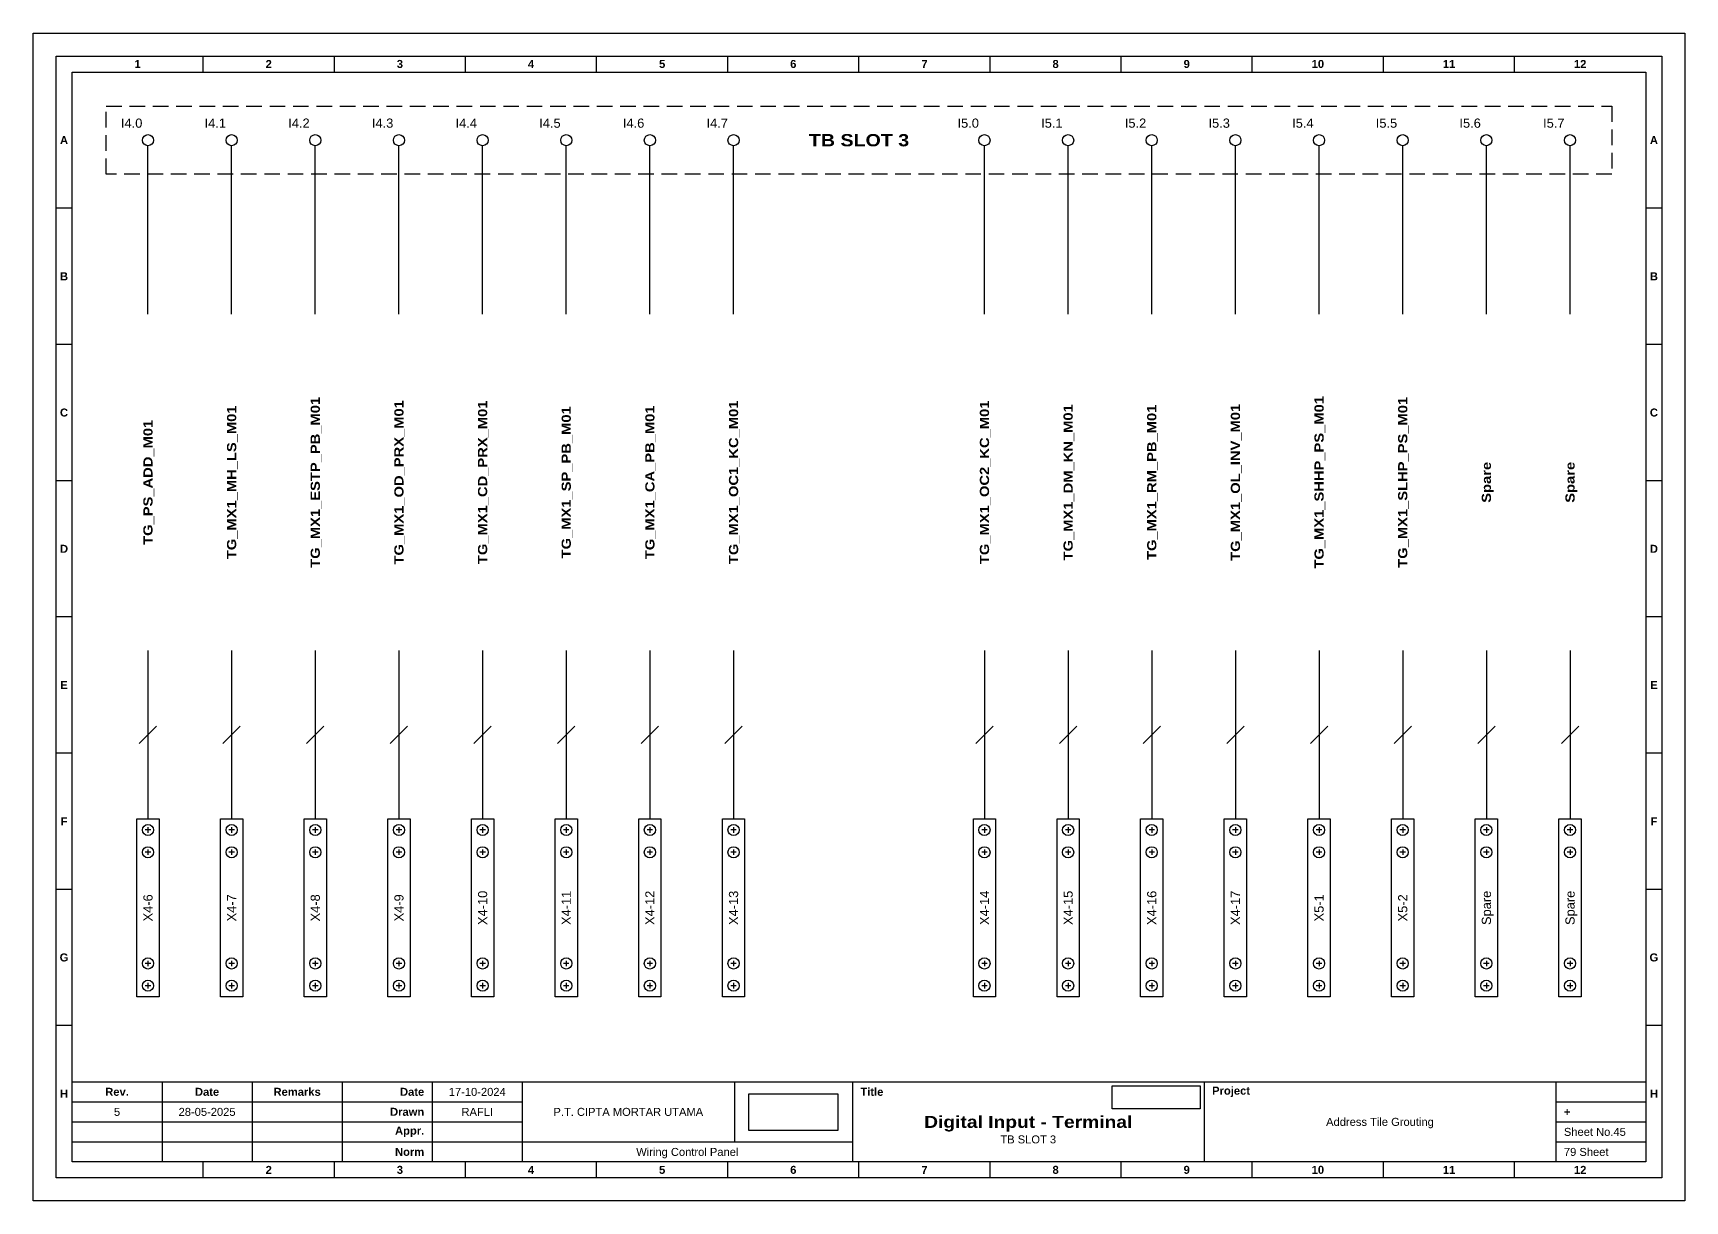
# Model space of a CAD drawing. Header units: millimetres. Extents: x 1758 to 3576, y 1915 to 2566.
# Drawn here: x 2377.8 to 2647.1, y 2375.9 to 2566.3 of the extents above; entities that cross this region are included whole.
import ezdxf
from ezdxf.enums import TextEntityAlignment as Align

# ---------------------------------------------------------------- set-up
doc = ezdxf.new("R2010")
doc.units = ezdxf.units.MM
doc.linetypes.add('HIDDEN', pattern=[9.525, 6.35, -3.175])
doc.styles.add('Bold', font='ariblk.ttf', dxfattribs={"height": 25.4})
doc.styles.get("Standard").update_dxf_attribs({"font": 'arial.ttf'})
picture_1 = doc.add_image_def('image1.png', size_in_pixel=(2048, 847))
picture_2 = doc.add_image_def('image2.png', size_in_pixel=(2092, 542))

# ---------------------------------------------------------------- blocks, each defined once
blk = doc.blocks.new('KOP MU PROJECT')
at = {"color": 6, "ltscale": 50}
for p, q in [((27.74, 184.05), (27.74, 186.66)), ((49.13, 184.05), (49.13, 186.66)), ((70.51, 184.05), (70.51, 186.66)), ((91.89, 184.05), (91.89, 186.66)), ((113.27, 184.05), (113.27, 186.66)), ((134.66, 184.05), (134.66, 186.66)), ((156.04, 184.05), (156.04, 186.66)), ((177.42, 184.05), (177.42, 186.66)), ((198.8, 184.05), (198.8, 186.66)), ((220.19, 184.05), (220.19, 186.66)), ((241.57, 184.05), (241.57, 186.66)), ((6.36, 161.84), (3.75, 161.84)), ((265.59, 161.84), (262.98, 161.84)), ((6.36, 139.63), (3.75, 139.63)), ((265.59, 139.63), (262.98, 139.63)), ((6.36, 117.42), (3.75, 117.42)), ((265.59, 117.42), (262.98, 117.42)), ((6.36, 95.22), (3.75, 95.22)), ((265.59, 95.22), (262.98, 95.22)), ((6.36, 73.01), (3.75, 73.01)), ((265.59, 73.01), (262.98, 73.01)), ((6.36, 50.8), (3.75, 50.8)), ((265.59, 50.8), (262.98, 50.8)), ((6.36, 28.59), (3.75, 28.59)), ((265.59, 28.59), (262.98, 28.59)), ((27.74, 3.75), (27.74, 6.36)), ((49.13, 3.75), (49.13, 6.36)), ((70.51, 3.75), (70.51, 6.36)), ((91.89, 3.75), (91.89, 6.36)), ((113.27, 3.75), (113.27, 6.36)), ((134.66, 3.75), (134.66, 6.36)), ((156.04, 3.75), (156.04, 6.36)), ((177.42, 3.75), (177.42, 6.36)), ((198.8, 3.75), (198.8, 6.36)), ((220.19, 3.75), (220.19, 6.36)), ((241.57, 3.75), (241.57, 6.36))]:
    blk.add_line(p, q, dxfattribs=at)
at = {"ltscale": 50}
for p, q in [((6.36, 19.41), (262.98, 19.41)), ((21.04, 19.41), (21.04, 6.36)), ((35.72, 19.41), (35.72, 6.36)), ((50.41, 19.41), (50.41, 6.36)), ((65.09, 19.41), (65.09, 6.36)), ((79.77, 19.41), (79.77, 6.36)), ((114.35, 19.41), (114.35, 9.62)), ((133.6, 19.41), (133.6, 6.36)), ((190.95, 19.41), (190.95, 6.36)), ((248.3, 19.41), (248.3, 6.36)), ((6.36, 16.15), (79.77, 16.15)), ((248.3, 16.15), (262.98, 16.15)), ((6.36, 12.89), (79.77, 12.89)), ((248.3, 12.89), (262.98, 12.89)), ((6.36, 9.62), (133.6, 9.62)), ((248.3, 9.62), (262.98, 9.62))]:
    blk.add_line(p, q, dxfattribs=at)
at = {"color": 1, "ltscale": 50}
blk.add_lwpolyline([(269.34, 0), (0, 0), (0, 190.41), (269.34, 190.41)], close=True, dxfattribs=at)
at = {"color": 6, "ltscale": 50}
for points in [[(265.59, 3.75), (3.75, 3.75), (3.75, 186.66), (265.59, 186.66)], [(262.98, 6.36), (6.36, 6.36), (6.36, 184.05), (262.98, 184.05)]]:
    blk.add_lwpolyline(points, close=True, dxfattribs=at)
at = {"ltscale": 50, "char_height": 1.305, "attachment_point": 4}
for s, width, heights, insert in [('\\pxqc;{\\fArial|b1|i0|c0|p34;1}', 21.3825, [2.51], (6.36, 185.36)), ('\\pxqc;{\\fArial|b1|i0|c0|p34;2}', 21.3825, [2.51], (27.74, 185.36)), ('\\pxqc;{\\fArial|b1|i0|c0|p34;3}', 21.3825, [2.51], (49.13, 185.36)), ('\\pxqc;{\\fArial|b1|i0|c0|p34;4}', 21.3825, [2.51], (70.51, 185.36)), ('\\pxqc;{\\fArial|b1|i0|c0|p34;5}', 21.3825, [2.51], (91.89, 185.36)), ('\\pxqc;{\\fArial|b1|i0|c0|p34;6}', 21.3825, [2.51], (113.27, 185.36)), ('\\pxqc;{\\fArial|b1|i0|c0|p34;7}', 21.3825, [2.51], (134.66, 185.36)), ('\\pxqc;{\\fArial|b1|i0|c0|p34;8}', 21.3825, [2.51], (156.04, 185.36)), ('\\pxqc;{\\fArial|b1|i0|c0|p34;9}', 21.3825, [2.51], (177.42, 185.36)), ('\\pxqc;{\\fArial|b1|i0|c0|p34;10}', 21.3825, [2.51], (198.8, 185.36)), ('\\pxqc;{\\fArial|b1|i0|c0|p34;11}', 21.3825, [2.51], (220.19, 185.36)), ('\\pxqc;{\\fArial|b1|i0|c0|p34;12}', 21.3825, [2.51], (241.57, 185.36)), ('\\pxqc;{\\fArial|b1|i0|c0|p34;A}', 2.61, [2.51], (3.75, 172.95)), ('\\pxqc;{\\fArial|b1|i0|c0|p34;A}', 2.61, [2.51], (262.98, 172.95)), ('\\pxqc;{\\fArial|b1|i0|c0|p34;B}', 2.61, [2.51], (3.75, 150.74)), ('\\pxqc;{\\fArial|b1|i0|c0|p34;B}', 2.61, [2.51], (262.98, 150.74)), ('\\pxqc;{\\fArial|b1|i0|c0|p34;C}', 2.61, [2.51], (3.75, 128.53)), ('\\pxqc;{\\fArial|b1|i0|c0|p34;C}', 2.61, [2.51], (262.98, 128.53)), ('\\pxqc;{\\fArial|b1|i0|c0|p34;D}', 2.61, [2.51], (3.75, 106.32)), ('\\pxqc;{\\fArial|b1|i0|c0|p34;D}', 2.61, [2.51], (262.98, 106.32)), ('\\pxqc;{\\fArial|b1|i0|c0|p34;E}', 2.61, [2.51], (3.75, 84.11)), ('\\pxqc;{\\fArial|b1|i0|c0|p34;E}', 2.61, [2.51], (262.98, 84.11)), ('\\pxqc;{\\fArial|b1|i0|c0|p34;F}', 2.61, [2.51], (3.75, 61.9)), ('\\pxqc;{\\fArial|b1|i0|c0|p34;F}', 2.61, [2.51], (262.98, 61.9)), ('\\pxqc;{\\fArial|b1|i0|c0|p34;G}', 2.61, [2.51], (3.75, 39.69)), ('\\pxqc;{\\fArial|b1|i0|c0|p34;G}', 2.61, [2.51], (262.98, 39.69)), ('\\pxqc;{\\fArial|b1|i0|c0|p34;H}', 2.61, [2.51], (3.75, 17.47)), ('\\pxqc;{\\fArial|b1|i0|c0|p34;Rev.}', 14.6811, [2.88], (6.36, 17.78)), ('\\pxqc;{\\fArial|b1|i0|c0|p34;Date}', 14.6811, [2.88], (21.04, 17.78)), ('\\pxqc;{\\fArial|b1|i0|c0|p34;Remarks}', 14.6811, [2.88], (35.72, 17.78)), ('\\pxqr;{\\fArial|b1|i0|c0|p34;Date}', 13.3761, [2.88], (50.41, 17.78)), ('\\pxql;{\\fArial|b1|i0|c0|p34;Title}', 50.2419, [2.88], (134.9, 17.78)), ('\\pxql;{\\fArial|b1|i0|c0|p34;Project}', 50.2419, [2.88], (192.25, 17.78)), ('\\pxqc;{\\fArial|b1|i0|c0|p34;H}', 2.61, [2.51], (262.98, 17.47)), ('\\pxqr;{\\fArial|b1|i0|c0|p34;Drawn}', 13.3761, [2.88], (50.41, 14.52)), ('\\pxql;{\\fArial|b1|i0|c0|p34;+}', 14.6811, [2.88], (249.61, 14.52)), ('\\pxqr;{\\fArial|b1|i0|c0|p34;Appr.}', 13.3761, [2.88], (50.41, 11.26)), ('\\pxqr;{\\fArial|b1|i0|c0|p34;Norm}', 13.3761, [2.88], (50.41, 7.99)), ('\\pxqc;{\\fArial|b1|i0|c0|p34;2}', 21.3825, [2.51], (27.74, 5.06)), ('\\pxqc;{\\fArial|b1|i0|c0|p34;3}', 21.3825, [2.51], (49.13, 5.06)), ('\\pxqc;{\\fArial|b1|i0|c0|p34;4}', 21.3825, [2.51], (70.51, 5.06)), ('\\pxqc;{\\fArial|b1|i0|c0|p34;5}', 21.3825, [2.51], (91.89, 5.06)), ('\\pxqc;{\\fArial|b1|i0|c0|p34;6}', 21.3825, [2.51], (113.27, 5.06)), ('\\pxqc;{\\fArial|b1|i0|c0|p34;7}', 21.3825, [2.51], (134.66, 5.06)), ('\\pxqc;{\\fArial|b1|i0|c0|p34;8}', 21.3825, [2.51], (156.04, 5.06)), ('\\pxqc;{\\fArial|b1|i0|c0|p34;9}', 21.3825, [2.51], (177.42, 5.06)), ('\\pxqc;{\\fArial|b1|i0|c0|p34;10}', 21.3825, [2.51], (198.8, 5.06)), ('\\pxqc;{\\fArial|b1|i0|c0|p34;11}', 21.3825, [2.51], (220.19, 5.06)), ('\\pxqc;{\\fArial|b1|i0|c0|p34;12}', 21.3825, [2.51], (241.57, 5.06))]:
    blk.add_mtext_dynamic_manual_height_columns(s, width=width, gutter_width=0.0326, heights=heights, dxfattribs=dict(at, insert=insert))
at = {"ltscale": 50}
for tag, p in [('DATECREATED', (72.43, 17.78)), ('REV', (13.7, 14.52)), ('REVDATE', (28.38, 14.52)), ('REMARKS', (43.06, 14.52)), ('DRAWN', (72.43, 14.52)), ('COMPANY', (97.06, 14.52)), ('PROJECT', (219.62, 12.89)), ('APPR', (72.43, 11.26)), ('NORM', (72.43, 7.99)), ('DRAWINGCATEGORY', (106.68, 7.99)), ('DESCRIPTION', (162.27, 10.03))]:
    blk.add_attdef(tag, text='', height=1.3, dxfattribs=at).set_placement(p, align=Align.MIDDLE_CENTER)
at = {"ltscale": 50, "style": 'Bold'}
blk.add_attdef('TITLE', text='', height=1.96, dxfattribs=at).set_placement((162.27, 12.89), align=Align.MIDDLE_CENTER)
at = {"ltscale": 50}
for tag, p in [('SHEETNUMBER', (249.61, 11.26)), ('TOTALSHEET', (249.61, 7.99))]:
    blk.add_attdef(tag, text='', height=1.3, dxfattribs=at).set_placement(p, align=Align.MIDDLE_LEFT)
image = blk.add_image(picture_1, insert=(116.72, 11.48), size_in_units=(14.5, 6), dxfattribs=at)
image.dxf.flags = 15
image = blk.add_image(picture_2, insert=(175.94, 15.04), size_in_units=(14.36, 3.72), dxfattribs=at)
image.dxf.flags = 15

msp = doc.modelspace()

# ---------------------------------------------------------------- linework, layer by layer
at = {"color": 146, "true_color": 0x105689}
for p, q in [((2396.49, 2520.54), (2396.49, 2547.98)), ((2410.13, 2520.54), (2410.13, 2547.98)), ((2423.77, 2520.54), (2423.77, 2547.98)), ((2437.41, 2520.54), (2437.41, 2547.98)), ((2451.05, 2520.54), (2451.05, 2547.98)), ((2464.69, 2520.54), (2464.69, 2547.98)), ((2478.33, 2520.54), (2478.33, 2547.98)), ((2491.97, 2520.54), (2491.97, 2547.98)), ((2532.88, 2520.54), (2532.88, 2547.98)), ((2546.52, 2520.54), (2546.52, 2547.98)), ((2560.16, 2520.54), (2560.16, 2547.98)), ((2573.8, 2520.54), (2573.8, 2547.98)), ((2587.44, 2520.54), (2587.44, 2547.98)), ((2601.08, 2520.54), (2601.08, 2547.98)), ((2614.72, 2520.54), (2614.72, 2547.98)), ((2628.36, 2520.54), (2628.36, 2547.98)), ((2396.49, 2465.67), (2396.49, 2438.23)), ((2410.13, 2465.67), (2410.13, 2438.23)), ((2423.77, 2465.67), (2423.77, 2438.23)), ((2437.41, 2465.67), (2437.41, 2438.23)), ((2451.05, 2465.67), (2451.05, 2438.23)), ((2464.69, 2465.67), (2464.69, 2438.23)), ((2478.33, 2465.67), (2478.33, 2438.23)), ((2491.97, 2465.67), (2491.97, 2438.23)), ((2532.88, 2465.67), (2532.88, 2438.23)), ((2546.52, 2465.67), (2546.52, 2438.23)), ((2560.16, 2465.67), (2560.16, 2438.23)), ((2573.8, 2465.67), (2573.8, 2438.23)), ((2587.44, 2465.67), (2587.44, 2438.23)), ((2601.08, 2465.67), (2601.08, 2438.23)), ((2614.72, 2465.67), (2614.72, 2438.23)), ((2628.36, 2465.67), (2628.36, 2438.23)), ((2395.07, 2450.53), (2397.9, 2453.36)), ((2408.71, 2450.53), (2411.54, 2453.36)), ((2422.35, 2450.53), (2425.18, 2453.36)), ((2435.99, 2450.53), (2438.82, 2453.36)), ((2449.63, 2450.53), (2452.46, 2453.36)), ((2463.27, 2450.53), (2466.1, 2453.36)), ((2476.91, 2450.53), (2479.74, 2453.36)), ((2490.55, 2450.53), (2493.38, 2453.36)), ((2531.47, 2450.53), (2534.3, 2453.36)), ((2545.11, 2450.53), (2547.94, 2453.36)), ((2558.75, 2450.53), (2561.58, 2453.36)), ((2572.39, 2450.53), (2575.22, 2453.36)), ((2586.03, 2450.53), (2588.86, 2453.36)), ((2599.67, 2450.53), (2602.5, 2453.36)), ((2613.31, 2450.53), (2616.14, 2453.36)), ((2626.95, 2450.53), (2629.78, 2453.36))]:
    msp.add_line(p, q, dxfattribs=at)
at = {"color": 6}
for p, q in [((2396.94, 2436.42), (2396.03, 2436.42)), ((2396.49, 2436.87), (2396.49, 2435.96)), ((2410.58, 2436.42), (2409.67, 2436.42)), ((2410.13, 2436.87), (2410.13, 2435.96)), ((2424.22, 2436.42), (2423.31, 2436.42)), ((2423.77, 2436.87), (2423.77, 2435.96)), ((2437.86, 2436.42), (2436.95, 2436.42)), ((2437.41, 2436.87), (2437.41, 2435.96)), ((2451.5, 2436.42), (2450.59, 2436.42)), ((2451.05, 2436.87), (2451.05, 2435.96)), ((2465.14, 2436.42), (2464.23, 2436.42)), ((2464.69, 2436.87), (2464.69, 2435.96)), ((2478.78, 2436.42), (2477.87, 2436.42)), ((2478.33, 2436.87), (2478.33, 2435.96)), ((2492.42, 2436.42), (2491.51, 2436.42)), ((2491.97, 2436.87), (2491.97, 2435.96)), ((2533.34, 2436.42), (2532.43, 2436.42)), ((2532.88, 2436.87), (2532.88, 2435.96)), ((2546.98, 2436.42), (2546.07, 2436.42)), ((2546.52, 2436.87), (2546.52, 2435.96)), ((2560.62, 2436.42), (2559.71, 2436.42)), ((2560.16, 2436.87), (2560.16, 2435.96)), ((2574.26, 2436.42), (2573.35, 2436.42)), ((2573.8, 2436.87), (2573.8, 2435.96)), ((2587.9, 2436.42), (2586.99, 2436.42)), ((2587.44, 2436.87), (2587.44, 2435.96)), ((2601.54, 2436.42), (2600.63, 2436.42)), ((2601.08, 2436.87), (2601.08, 2435.96)), ((2615.18, 2436.42), (2614.27, 2436.42)), ((2614.72, 2436.87), (2614.72, 2435.96)), ((2628.82, 2436.42), (2627.91, 2436.42)), ((2628.36, 2436.87), (2628.36, 2435.96)), ((2396.94, 2432.79), (2396.03, 2432.79)), ((2396.49, 2433.24), (2396.49, 2432.34)), ((2410.58, 2432.79), (2409.67, 2432.79)), ((2410.13, 2433.24), (2410.13, 2432.34)), ((2424.22, 2432.79), (2423.31, 2432.79)), ((2423.77, 2433.24), (2423.77, 2432.34)), ((2437.86, 2432.79), (2436.95, 2432.79)), ((2437.41, 2433.24), (2437.41, 2432.34)), ((2451.5, 2432.79), (2450.59, 2432.79)), ((2451.05, 2433.24), (2451.05, 2432.34)), ((2465.14, 2432.79), (2464.23, 2432.79)), ((2464.69, 2433.24), (2464.69, 2432.34)), ((2478.78, 2432.79), (2477.87, 2432.79)), ((2478.33, 2433.24), (2478.33, 2432.34)), ((2492.42, 2432.79), (2491.51, 2432.79)), ((2491.97, 2433.24), (2491.97, 2432.34)), ((2533.34, 2432.79), (2532.43, 2432.79)), ((2532.88, 2433.24), (2532.88, 2432.34)), ((2546.98, 2432.79), (2546.07, 2432.79)), ((2546.52, 2433.24), (2546.52, 2432.34)), ((2560.62, 2432.79), (2559.71, 2432.79)), ((2560.16, 2433.24), (2560.16, 2432.34)), ((2574.26, 2432.79), (2573.35, 2432.79)), ((2573.8, 2433.24), (2573.8, 2432.34)), ((2587.9, 2432.79), (2586.99, 2432.79)), ((2587.44, 2433.24), (2587.44, 2432.34)), ((2601.54, 2432.79), (2600.63, 2432.79)), ((2601.08, 2433.24), (2601.08, 2432.34)), ((2615.18, 2432.79), (2614.27, 2432.79)), ((2614.72, 2433.24), (2614.72, 2432.34)), ((2628.82, 2432.79), (2627.91, 2432.79)), ((2628.36, 2433.24), (2628.36, 2432.34)), ((2396.94, 2414.66), (2396.03, 2414.66)), ((2396.49, 2415.11), (2396.49, 2414.2)), ((2410.58, 2414.66), (2409.67, 2414.66)), ((2410.13, 2415.11), (2410.13, 2414.2)), ((2424.22, 2414.66), (2423.31, 2414.66)), ((2423.77, 2415.11), (2423.77, 2414.2)), ((2437.86, 2414.66), (2436.95, 2414.66)), ((2437.41, 2415.11), (2437.41, 2414.2)), ((2451.5, 2414.66), (2450.59, 2414.66)), ((2451.05, 2415.11), (2451.05, 2414.2)), ((2465.14, 2414.66), (2464.23, 2414.66)), ((2464.69, 2415.11), (2464.69, 2414.2)), ((2478.78, 2414.66), (2477.87, 2414.66)), ((2478.33, 2415.11), (2478.33, 2414.2)), ((2492.42, 2414.66), (2491.51, 2414.66)), ((2491.97, 2415.11), (2491.97, 2414.2)), ((2533.34, 2414.66), (2532.43, 2414.66)), ((2532.88, 2415.11), (2532.88, 2414.2)), ((2546.98, 2414.66), (2546.07, 2414.66)), ((2546.52, 2415.11), (2546.52, 2414.2)), ((2560.62, 2414.66), (2559.71, 2414.66)), ((2560.16, 2415.11), (2560.16, 2414.2)), ((2574.26, 2414.66), (2573.35, 2414.66)), ((2573.8, 2415.11), (2573.8, 2414.2)), ((2587.9, 2414.66), (2586.99, 2414.66)), ((2587.44, 2415.11), (2587.44, 2414.2)), ((2601.54, 2414.66), (2600.63, 2414.66)), ((2601.08, 2415.11), (2601.08, 2414.2)), ((2615.18, 2414.66), (2614.27, 2414.66)), ((2614.72, 2415.11), (2614.72, 2414.2)), ((2628.82, 2414.66), (2627.91, 2414.66)), ((2628.36, 2415.11), (2628.36, 2414.2)), ((2396.94, 2411.03), (2396.03, 2411.03)), ((2396.49, 2411.48), (2396.49, 2410.58)), ((2410.58, 2411.03), (2409.67, 2411.03)), ((2410.13, 2411.48), (2410.13, 2410.58)), ((2424.22, 2411.03), (2423.31, 2411.03)), ((2423.77, 2411.48), (2423.77, 2410.58)), ((2437.86, 2411.03), (2436.95, 2411.03)), ((2437.41, 2411.48), (2437.41, 2410.58)), ((2451.5, 2411.03), (2450.59, 2411.03)), ((2451.05, 2411.48), (2451.05, 2410.58)), ((2465.14, 2411.03), (2464.23, 2411.03)), ((2464.69, 2411.48), (2464.69, 2410.58)), ((2478.78, 2411.03), (2477.87, 2411.03)), ((2478.33, 2411.48), (2478.33, 2410.58)), ((2492.42, 2411.03), (2491.51, 2411.03)), ((2491.97, 2411.48), (2491.97, 2410.58)), ((2533.34, 2411.03), (2532.43, 2411.03)), ((2532.88, 2411.48), (2532.88, 2410.58)), ((2546.98, 2411.03), (2546.07, 2411.03)), ((2546.52, 2411.48), (2546.52, 2410.58)), ((2560.62, 2411.03), (2559.71, 2411.03)), ((2560.16, 2411.48), (2560.16, 2410.58)), ((2574.26, 2411.03), (2573.35, 2411.03)), ((2573.8, 2411.48), (2573.8, 2410.58)), ((2587.9, 2411.03), (2586.99, 2411.03)), ((2587.44, 2411.48), (2587.44, 2410.58)), ((2601.54, 2411.03), (2600.63, 2411.03)), ((2601.08, 2411.48), (2601.08, 2410.58)), ((2615.18, 2411.03), (2614.27, 2411.03)), ((2614.72, 2411.48), (2614.72, 2410.58)), ((2628.82, 2411.03), (2627.91, 2411.03)), ((2628.36, 2411.48), (2628.36, 2410.58))]:
    msp.add_line(p, q, dxfattribs=at)
at = {"linetype": 'HIDDEN', "ltscale": 0.4}
msp.add_lwpolyline([(2389.67, 2554.43), (2635.18, 2554.43), (2635.18, 2543.33), (2389.67, 2543.33)], close=True, dxfattribs=at)
at = {"color": 6}
for points in [[(2394.67, 2438.23), (2398.3, 2438.23), (2398.3, 2409.22), (2394.67, 2409.22)], [(2408.31, 2438.23), (2411.94, 2438.23), (2411.94, 2409.22), (2408.31, 2409.22)], [(2421.95, 2438.23), (2425.58, 2438.23), (2425.58, 2409.22), (2421.95, 2409.22)], [(2435.59, 2438.23), (2439.22, 2438.23), (2439.22, 2409.22), (2435.59, 2409.22)], [(2449.23, 2438.23), (2452.86, 2438.23), (2452.86, 2409.22), (2449.23, 2409.22)], [(2462.87, 2438.23), (2466.5, 2438.23), (2466.5, 2409.22), (2462.87, 2409.22)], [(2476.51, 2438.23), (2480.14, 2438.23), (2480.14, 2409.22), (2476.51, 2409.22)], [(2490.15, 2438.23), (2493.78, 2438.23), (2493.78, 2409.22), (2490.15, 2409.22)], [(2531.07, 2438.23), (2534.7, 2438.23), (2534.7, 2409.22), (2531.07, 2409.22)], [(2544.71, 2438.23), (2548.34, 2438.23), (2548.34, 2409.22), (2544.71, 2409.22)], [(2558.35, 2438.23), (2561.98, 2438.23), (2561.98, 2409.22), (2558.35, 2409.22)], [(2571.99, 2438.23), (2575.62, 2438.23), (2575.62, 2409.22), (2571.99, 2409.22)], [(2585.63, 2438.23), (2589.26, 2438.23), (2589.26, 2409.22), (2585.63, 2409.22)], [(2599.27, 2438.23), (2602.9, 2438.23), (2602.9, 2409.22), (2599.27, 2409.22)], [(2612.91, 2438.23), (2616.54, 2438.23), (2616.54, 2409.22), (2612.91, 2409.22)], [(2626.55, 2438.23), (2630.18, 2438.23), (2630.18, 2409.22), (2626.55, 2409.22)]]:
    msp.add_lwpolyline(points, close=True, dxfattribs=at)
at = {"color": 146, "ltscale": 500, "true_color": 0x105689}
for centre in [(2396.49, 2548.88), (2410.13, 2548.88), (2423.77, 2548.88), (2437.41, 2548.88), (2451.05, 2548.88), (2464.69, 2548.88), (2478.33, 2548.88), (2491.97, 2548.88), (2532.88, 2548.88), (2546.52, 2548.88), (2560.16, 2548.88), (2573.8, 2548.88), (2587.44, 2548.88), (2601.08, 2548.88), (2614.72, 2548.88), (2628.36, 2548.88)]:
    msp.add_circle(centre, 0.907, dxfattribs=at)
at = {"color": 6, "ltscale": 500}
for centre in [(2396.49, 2436.42), (2410.13, 2436.42), (2423.77, 2436.42), (2437.41, 2436.42), (2451.05, 2436.42), (2464.69, 2436.42), (2478.33, 2436.42), (2491.97, 2436.42), (2532.88, 2436.42), (2546.52, 2436.42), (2560.16, 2436.42), (2573.8, 2436.42), (2587.44, 2436.42), (2601.08, 2436.42), (2614.72, 2436.42), (2628.36, 2436.42), (2396.49, 2432.79), (2410.13, 2432.79), (2423.77, 2432.79), (2437.41, 2432.79), (2451.05, 2432.79), (2464.69, 2432.79), (2478.33, 2432.79), (2491.97, 2432.79), (2532.88, 2432.79), (2546.52, 2432.79), (2560.16, 2432.79), (2573.8, 2432.79), (2587.44, 2432.79), (2601.08, 2432.79), (2614.72, 2432.79), (2628.36, 2432.79), (2396.49, 2414.66), (2410.13, 2414.66), (2423.77, 2414.66), (2437.41, 2414.66), (2451.05, 2414.66), (2464.69, 2414.66), (2478.33, 2414.66), (2491.97, 2414.66), (2532.88, 2414.66), (2546.52, 2414.66), (2560.16, 2414.66), (2573.8, 2414.66), (2587.44, 2414.66), (2601.08, 2414.66), (2614.72, 2414.66), (2628.36, 2414.66), (2396.49, 2411.03), (2410.13, 2411.03), (2423.77, 2411.03), (2437.41, 2411.03), (2451.05, 2411.03), (2464.69, 2411.03), (2478.33, 2411.03), (2491.97, 2411.03), (2532.88, 2411.03), (2546.52, 2411.03), (2560.16, 2411.03), (2573.8, 2411.03), (2587.44, 2411.03), (2601.08, 2411.03), (2614.72, 2411.03), (2628.36, 2411.03)]:
    msp.add_circle(centre, 0.907, dxfattribs=at)

# ---------------------------------------------------------------- block references
msp.add_blockref('KOP MU PROJECT', (2377.75, 2375.94)).add_auto_attribs({'DESCRIPTION': 'TB SLOT 3', 'TITLE': 'Digital Input - Terminal', 'PROJECT': 'Address Tile Grouting', 'COMPANY': 'P.T. CIPTA MORTAR UTAMA', 'DRAWINGCATEGORY': 'Wiring Control Panel', 'DRAWN': 'RAFLI', 'DATECREATED': '17-10-2024', 'REVDATE': '28-05-2025', 'REV': '5', 'SHEETNUMBER': 'Sheet No.45', 'TOTALSHEET': '79 Sheet'})

# ---------------------------------------------------------------- texts
at = {"ltscale": 500}
for s, p in [('I4.0', (2395.58, 2551.66)), ('I4.1', (2409.22, 2551.66)), ('I4.2', (2422.86, 2551.66)), ('I4.3', (2436.5, 2551.66)), ('I4.4', (2450.14, 2551.66)), ('I4.5', (2463.78, 2551.66)), ('I4.6', (2477.42, 2551.66)), ('I4.7', (2491.06, 2551.66)), ('I5.0', (2531.98, 2551.66)), ('I5.1', (2545.62, 2551.66)), ('I5.2', (2559.26, 2551.66)), ('I5.3', (2572.9, 2551.66)), ('I5.4', (2586.54, 2551.66)), ('I5.5', (2600.18, 2551.66)), ('I5.6', (2613.82, 2551.66)), ('I5.7', (2627.46, 2551.66))]:
    msp.add_text(s, height=1.5, dxfattribs=at).set_placement(p, align=Align.MIDDLE_RIGHT)
at = {"ltscale": 500, "style": 'Bold'}
msp.add_text('TB SLOT 3', height=2, dxfattribs=at).set_placement((2512.43, 2548.88), align=Align.MIDDLE_CENTER)
for s, p in [('TG_MX1_MH_LS_M01', (2410.13, 2493.1)), ('TG_MX1_ESTP_PB_M01', (2423.77, 2493.1)), ('TG_MX1_OD_PRX_M01', (2437.41, 2493.1)), ('TG_MX1_CD_PRX_M01', (2451.05, 2493.1)), ('TG_MX1_SP_PB_M01', (2464.69, 2493.1)), ('TG_MX1_CA_PB_M01', (2478.33, 2493.1)), ('TG_MX1_OC1_KC_M01', (2491.97, 2493.1)), ('TG_MX1_OC2_KC_M01', (2532.88, 2493.1)), ('TG_MX1_DM_KN_M01', (2546.52, 2493.1)), ('TG_MX1_RM_PB_M01', (2560.16, 2493.1)), ('TG_MX1_OL_INV_M01', (2573.8, 2493.1)), ('TG_MX1_SHHP_PS_M01', (2587.44, 2493.1)), ('TG_MX1_SLHP_PS_M01', (2601.08, 2493.1)), ('TG_PS_ADD_M01', (2396.49, 2493.1)), ('Spare', (2614.72, 2493.1)), ('Spare', (2628.36, 2493.1))]:
    msp.add_text(s, height=1.5, rotation=90, dxfattribs=at).set_placement(p, align=Align.MIDDLE_CENTER)
at = {"ltscale": 500}
for s, p in [('X4-6', (2396.49, 2423.72)), ('X4-7', (2410.13, 2423.72)), ('X4-8', (2423.77, 2423.72)), ('X4-9', (2437.41, 2423.72)), ('X4-10', (2451.05, 2423.72)), ('X4-11', (2464.69, 2423.72)), ('X4-12', (2478.33, 2423.72)), ('X4-13', (2491.97, 2423.72)), ('X4-14', (2532.88, 2423.72)), ('X4-15', (2546.52, 2423.72)), ('X4-16', (2560.16, 2423.72)), ('X4-17', (2573.8, 2423.72)), ('X5-1', (2587.44, 2423.72)), ('X5-2', (2601.08, 2423.72)), ('Spare', (2614.72, 2423.72)), ('Spare', (2628.36, 2423.72))]:
    msp.add_text(s, height=1.5, rotation=90, dxfattribs=at).set_placement(p, align=Align.MIDDLE_CENTER)

doc.saveas('drawing.dxf')
